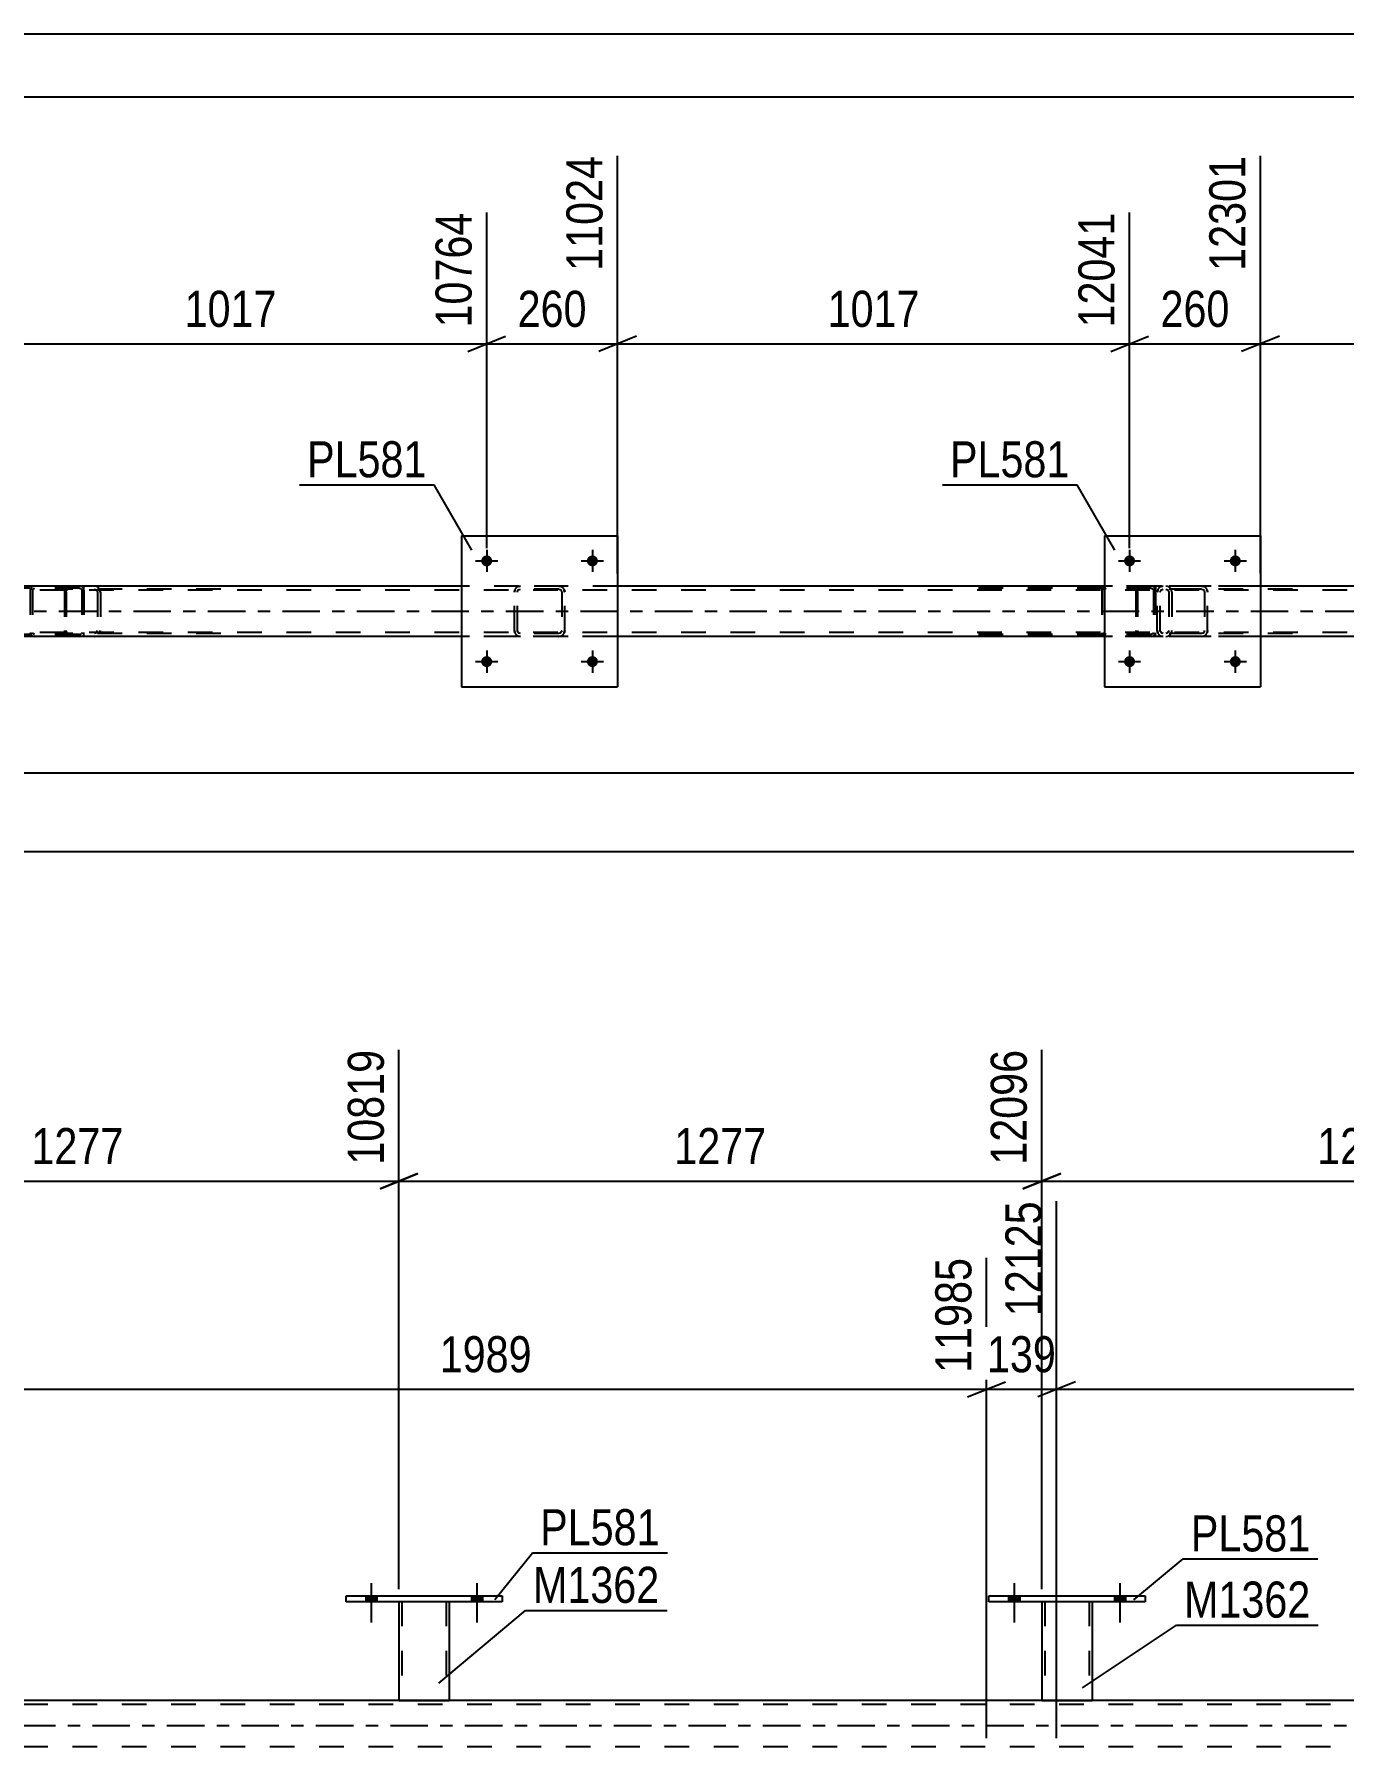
# Model space of a CAD drawing. Header units: millimetres. Extents: x 0 to 841, y 0 to 594.
# Drawn here: x 481.1 to 585.2, y 458 to 594 of the extents above; entities that cross this region are included whole.
import ezdxf

# ---------------------------------------------------------------- set-up
doc = ezdxf.new("R2010")
doc.units = ezdxf.units.MM
doc.linetypes.add('DXK_LINE_DOT2', pattern=[3.9198, 1.9599, -1.9599])
doc.linetypes.add('DXK_LINE_DOT3', pattern=[5.9187, 2.979, -0.9799, 0.9799, -0.9799])
doc.styles.add('Arial Narrow', font='ARIALN.TTF', dxfattribs={"height": 0.2})

# ---------------------------------------------------------------- blocks, each defined once
blk = doc.blocks.new('Unknown-318884928-1133')
at = {"color": 5, "linetype": 'Continuous'}
for p, q in [((841, 594), (0, 594)), ((836, 589), (5, 589))]:
    blk.add_line(p, q, dxfattribs=at)
blk = doc.blocks.new('Bolt-318884928-2866 - 2854')
at = {"linetype": 'Continuous'}
for points in [[(517.5, 544.17, -1), (516.62, 544.17, -1)], [(525.9, 544.17, -1), (525.02, 544.17, -1)]]:
    blk.add_hatch(color=1, dxfattribs=at).paths.add_polyline_path(points)
at = {"color": 1, "linetype": 'Continuous'}
for p, q in [((516.18, 544.17), (517.94, 544.17)), ((517.06, 545.05), (517.06, 543.29)), ((524.58, 544.17), (526.34, 544.17)), ((525.46, 545.05), (525.46, 543.29))]:
    blk.add_line(p, q, dxfattribs=at)
blk = doc.blocks.new('Bolt-318884928-2867 - 2854')
at = {"linetype": 'Continuous'}
for points in [[(517.5, 552.17, -1), (516.62, 552.17, -1)], [(525.9, 552.17, -1), (525.02, 552.17, -1)]]:
    blk.add_hatch(color=1, dxfattribs=at).paths.add_polyline_path(points)
at = {"color": 1, "linetype": 'Continuous'}
for p, q in [((517.06, 553.05), (517.06, 551.29)), ((525.46, 553.05), (525.46, 551.29)), ((516.18, 552.17), (517.94, 552.17)), ((524.58, 552.17), (526.34, 552.17))]:
    blk.add_line(p, q, dxfattribs=at)
blk = doc.blocks.new('Part-318884928-2954 - 2854')
at = {"color": 2, "linetype": 'Continuous'}
for p, q in [((515.06, 554.17), (515.06, 542.17)), ((515.06, 554.17), (527.46, 554.17)), ((527.46, 554.17), (527.46, 542.17)), ((515.06, 542.17), (527.46, 542.17))]:
    blk.add_line(p, q, dxfattribs=at)
blk = doc.blocks.new('Part-318884928-2955 - 2854')
at = {"color": 7, "linetype": 'DXK_LINE_DOT2'}
for p, q in [((570.34, 549.69), (570.38, 549.87)), ((570.38, 549.87), (570.34, 549.69)), ((570.34, 546.65), (570.34, 549.69)), ((570.58, 549.69), (570.6, 549.78)), ((570.58, 546.65), (570.58, 549.69)), ((570.6, 549.78), (570.65, 549.86)), ((570.64, 550.13), (570.82, 550.17)), ((570.82, 550.17), (570.64, 550.13)), ((570.65, 549.86), (570.73, 549.91)), ((570.73, 549.91), (570.82, 549.93)), ((573.86, 550.17), (570.82, 550.17)), ((573.86, 549.93), (570.82, 549.93)), ((573.86, 550.17), (574.05, 550.13)), ((574.05, 550.13), (573.86, 550.17)), ((573.86, 549.93), (573.95, 549.91)), ((573.95, 549.91), (574.03, 549.86)), ((574.03, 549.86), (574.08, 549.78)), ((574.08, 549.78), (574.1, 549.69)), ((574.1, 549.69), (574.1, 546.65)), ((574.31, 549.87), (574.34, 549.69)), ((574.34, 549.69), (574.31, 549.87)), ((574.34, 546.65), (574.34, 549.69)), ((570.38, 546.46), (570.34, 546.65)), ((570.34, 546.65), (570.38, 546.46)), ((570.6, 546.55), (570.58, 546.65)), ((570.65, 546.48), (570.6, 546.55)), ((570.82, 546.17), (570.64, 546.2)), ((570.64, 546.2), (570.82, 546.17)), ((570.73, 546.42), (570.65, 546.48)), ((570.82, 546.41), (570.73, 546.42)), ((573.86, 546.41), (570.82, 546.41)), ((573.86, 546.17), (570.82, 546.17)), ((573.95, 546.42), (573.86, 546.41)), ((574.05, 546.2), (573.86, 546.17)), ((573.86, 546.17), (574.05, 546.2)), ((574.03, 546.48), (573.95, 546.42)), ((574.08, 546.55), (574.03, 546.48)), ((574.1, 546.65), (574.08, 546.55)), ((574.34, 546.65), (574.31, 546.46)), ((574.31, 546.46), (574.34, 546.65))]:
    blk.add_line(p, q, dxfattribs=at)
at = {"color": 7, "linetype": 'DXK_LINE_DOT3'}
blk.add_line((572.34, 548.17), (572.34, 548.17), dxfattribs=at)
at = {"color": 7, "linetype": 'DXK_LINE_DOT2'}
for centre, start, end in [((570.82, 549.69), 112.5, 157.5), ((570.82, 549.69), 112.5, 157.5), ((573.86, 549.69), 22.5, 67.5), ((573.86, 549.69), 22.5, 67.5), ((570.82, 546.65), 202.5, 247.5), ((570.82, 546.65), 202.5, 247.5), ((573.86, 546.65), 292.5, 337.5), ((573.86, 546.65), 292.5, 337.5)]:
    blk.add_arc(centre, 0.48, start, end, dxfattribs=at)
blk = doc.blocks.new('Part-318884928-2903 - 2854')
at = {"color": 7, "linetype": 'DXK_LINE_DOT2'}
for p, q in [((519.26, 549.69), (519.3, 549.87)), ((519.3, 549.87), (519.26, 549.69)), ((519.26, 546.65), (519.26, 549.69)), ((519.5, 549.69), (519.52, 549.78)), ((519.5, 546.65), (519.5, 549.69)), ((519.52, 549.78), (519.57, 549.86)), ((519.56, 550.13), (519.74, 550.17)), ((519.74, 550.17), (519.56, 550.13)), ((519.57, 549.86), (519.65, 549.91)), ((519.65, 549.91), (519.74, 549.93)), ((522.78, 550.17), (519.74, 550.17)), ((522.78, 549.93), (519.74, 549.93)), ((522.78, 550.17), (522.96, 550.13)), ((522.96, 550.13), (522.78, 550.17)), ((522.78, 549.93), (522.87, 549.91)), ((522.87, 549.91), (522.95, 549.86)), ((522.95, 549.86), (523, 549.78)), ((523, 549.78), (523.02, 549.69)), ((523.02, 549.69), (523.02, 546.65)), ((523.22, 549.87), (523.26, 549.69)), ((523.26, 549.69), (523.22, 549.87)), ((523.26, 546.65), (523.26, 549.69)), ((519.3, 546.46), (519.26, 546.65)), ((519.26, 546.65), (519.3, 546.46)), ((519.52, 546.55), (519.5, 546.65)), ((519.57, 546.48), (519.52, 546.55)), ((519.74, 546.17), (519.56, 546.2)), ((519.56, 546.2), (519.74, 546.17)), ((519.65, 546.42), (519.57, 546.48)), ((519.74, 546.41), (519.65, 546.42)), ((522.78, 546.41), (519.74, 546.41)), ((522.78, 546.17), (519.74, 546.17)), ((522.87, 546.42), (522.78, 546.41)), ((522.96, 546.2), (522.78, 546.17)), ((522.78, 546.17), (522.96, 546.2)), ((522.95, 546.48), (522.87, 546.42)), ((523, 546.55), (522.95, 546.48)), ((523.02, 546.65), (523, 546.55)), ((523.26, 546.65), (523.22, 546.46)), ((523.22, 546.46), (523.26, 546.65))]:
    blk.add_line(p, q, dxfattribs=at)
at = {"color": 7, "linetype": 'DXK_LINE_DOT3'}
blk.add_line((521.26, 548.17), (521.26, 548.17), dxfattribs=at)
at = {"color": 7, "linetype": 'DXK_LINE_DOT2'}
for centre, start, end in [((519.74, 549.69), 112.5, 157.5), ((519.74, 549.69), 112.5, 157.5), ((522.78, 549.69), 22.5, 67.5), ((522.78, 549.69), 22.5, 67.5), ((519.74, 546.65), 202.5, 247.5), ((519.74, 546.65), 202.5, 247.5), ((522.78, 546.65), 292.5, 337.5), ((522.78, 546.65), 292.5, 337.5)]:
    blk.add_arc(centre, 0.48, start, end, dxfattribs=at)
blk = doc.blocks.new('Bolt-318884928-2912 - 2854')
at = {"linetype": 'Continuous'}
for points in [[(568.58, 544.17, -1), (567.7, 544.17, -1)], [(576.98, 544.17, -1), (576.1, 544.17, -1)]]:
    blk.add_hatch(color=1, dxfattribs=at).paths.add_polyline_path(points)
at = {"color": 1, "linetype": 'Continuous'}
for p, q in [((567.26, 544.17), (569.02, 544.17)), ((568.14, 545.05), (568.14, 543.29)), ((575.66, 544.17), (577.42, 544.17)), ((576.54, 545.05), (576.54, 543.29))]:
    blk.add_line(p, q, dxfattribs=at)
blk = doc.blocks.new('Bolt-318884928-2913 - 2854')
at = {"linetype": 'Continuous'}
for points in [[(568.58, 552.17, -1), (567.7, 552.17, -1)], [(576.98, 552.17, -1), (576.1, 552.17, -1)]]:
    blk.add_hatch(color=1, dxfattribs=at).paths.add_polyline_path(points)
at = {"color": 1, "linetype": 'Continuous'}
for p, q in [((568.14, 553.05), (568.14, 551.29)), ((576.54, 553.05), (576.54, 551.29)), ((567.26, 552.17), (569.02, 552.17)), ((575.66, 552.17), (577.42, 552.17))]:
    blk.add_line(p, q, dxfattribs=at)
blk = doc.blocks.new('Part-318884928-2960 - 2854')
at = {"color": 2, "linetype": 'Continuous'}
for p, q in [((566.14, 554.17), (566.14, 542.17)), ((566.14, 554.17), (578.54, 554.17)), ((578.54, 554.17), (578.54, 542.17)), ((566.14, 542.17), (578.54, 542.17))]:
    blk.add_line(p, q, dxfattribs=at)
blk = doc.blocks.new('Part-318884928-2977 - 2854')
at = {"color": 7, "linetype": 'DXK_LINE_DOT2'}
for p, q in [((484.72, 550.17), (469.39, 550.17)), ((484.72, 550.01), (469.39, 550.01)), ((480.83, 549.97), (480.8, 549.85)), ((480.8, 549.85), (480.8, 546.49)), ((480.97, 549.85), (480.99, 549.91)), ((480.97, 549.85), (480.97, 546.49)), ((480.99, 549.91), (481.02, 549.96)), ((481.14, 550.17), (481.01, 550.14)), ((481.02, 549.96), (481.08, 549.99)), ((481.08, 549.99), (481.14, 550.01)), ((484.85, 550.14), (484.72, 550.17)), ((484.72, 550.01), (484.79, 549.99)), ((484.79, 549.99), (484.81, 549.98)), ((484.81, 549.98), (484.84, 549.96)), ((484.84, 549.96), (484.88, 549.91)), ((484.88, 549.91), (484.89, 549.85)), ((484.89, 549.85), (484.89, 546.49)), ((485.06, 549.85), (485.04, 549.97)), ((485.06, 549.85), (485.06, 546.49)), ((484.72, 546.33), (469.39, 546.33)), ((484.72, 546.17), (469.39, 546.17)), ((480.8, 546.49), (480.83, 546.36)), ((480.99, 546.43), (480.97, 546.49)), ((481.02, 546.37), (480.99, 546.43)), ((481.01, 546.19), (481.14, 546.17)), ((481.08, 546.34), (481.02, 546.37)), ((481.14, 546.33), (481.08, 546.34)), ((484.72, 546.33), (484.79, 546.34)), ((484.72, 546.17), (484.85, 546.19)), ((484.79, 546.34), (484.81, 546.35)), ((484.81, 546.35), (484.84, 546.37)), ((484.88, 546.43), (484.84, 546.37)), ((484.89, 546.49), (484.88, 546.43)), ((485.04, 546.36), (485.06, 546.49))]:
    blk.add_line(p, q, dxfattribs=at)
for centre, start, end in [((481.13, 549.83), 110.7583, 155.68), ((484.73, 549.83), 24.32, 69.2417), ((481.13, 546.5), 204.32, 249.2417)]:
    blk.add_arc(centre, 0.331, start, end, dxfattribs=at)
blk = doc.blocks.new('Part-318884928-2986 - 2854')
at = {"color": 7, "linetype": 'DXK_LINE_DOT2'}
for p, q in [((568.67, 549.87), (568.65, 549.69)), ((568.65, 549.69), (568.65, 546.65)), ((568.73, 550.03), (568.67, 549.87)), ((568.82, 550.13), (568.73, 550.03)), ((568.78, 549.69), (568.79, 549.78)), ((568.78, 549.69), (568.78, 546.65)), ((568.79, 549.78), (568.82, 549.86)), ((568.92, 550.17), (568.82, 550.13)), ((568.82, 549.86), (568.87, 549.91)), ((568.87, 549.91), (568.92, 549.93)), ((581.08, 550.17), (568.92, 550.17)), ((581.08, 549.93), (568.92, 549.93)), ((570.2, 550.17), (570.2, 549.93)), ((571.2, 550.13), (571.01, 550.17)), ((571.01, 549.93), (571.11, 549.91)), ((571.11, 549.91), (571.19, 549.86)), ((571.19, 549.86), (571.24, 549.78)), ((571.24, 549.78), (571.26, 549.69)), ((571.26, 549.69), (571.26, 546.65)), ((571.48, 549.82), (571.47, 549.87)), ((571.51, 549.69), (571.48, 549.82)), ((571.51, 549.69), (571.51, 546.65)), ((568.65, 546.65), (568.67, 546.46)), ((568.67, 546.46), (568.73, 546.31)), ((568.73, 546.31), (568.82, 546.2)), ((568.79, 546.55), (568.78, 546.65)), ((568.82, 546.48), (568.79, 546.55)), ((568.87, 546.42), (568.82, 546.48)), ((568.82, 546.2), (568.92, 546.17)), ((568.92, 546.41), (568.87, 546.42)), ((581.08, 546.41), (568.92, 546.41)), ((581.08, 546.17), (568.92, 546.17)), ((570.2, 546.17), (570.2, 546.41)), ((571.11, 546.42), (571.01, 546.41)), ((571.01, 546.17), (571.2, 546.2)), ((571.19, 546.48), (571.11, 546.42)), ((571.24, 546.55), (571.19, 546.48)), ((571.26, 546.65), (571.24, 546.55)), ((571.47, 546.46), (571.5, 546.58)), ((571.5, 546.58), (571.51, 546.65))]:
    blk.add_line(p, q, dxfattribs=at)
for centre, start, end in [((571.02, 549.67), 23.8494, 68.8059), ((571.02, 546.66), 291.1941, 336.1506)]:
    blk.add_arc(centre, 0.492, start, end, dxfattribs=at)
blk = doc.blocks.new('Part-318884928-2990 - 2854')
at = {"color": 7, "linetype": 'DXK_LINE_DOT2'}
for p, q in [((569.85, 550.17), (554.53, 550.17)), ((569.85, 550.01), (554.53, 550.01)), ((565.96, 549.97), (565.94, 549.85)), ((565.94, 549.85), (565.94, 546.49)), ((566.11, 549.85), (566.12, 549.91)), ((566.11, 549.85), (566.11, 546.49)), ((566.12, 549.91), (566.16, 549.96)), ((566.28, 550.17), (566.15, 550.14)), ((566.16, 549.96), (566.21, 549.99)), ((566.21, 549.99), (566.28, 550.01)), ((569.99, 550.14), (569.85, 550.17)), ((569.85, 550.01), (569.92, 549.99)), ((569.92, 549.99), (569.98, 549.96)), ((569.98, 549.96), (570.01, 549.91)), ((570.01, 549.91), (570.03, 549.85)), ((570.03, 549.85), (570.03, 546.49)), ((570.2, 549.85), (570.17, 549.97)), ((570.2, 549.85), (570.2, 546.49)), ((569.85, 546.33), (554.53, 546.33)), ((569.85, 546.17), (554.53, 546.17)), ((565.94, 546.49), (565.96, 546.36)), ((566.12, 546.43), (566.11, 546.49)), ((566.16, 546.37), (566.12, 546.43)), ((566.15, 546.19), (566.28, 546.17)), ((566.21, 546.34), (566.16, 546.37)), ((566.28, 546.33), (566.21, 546.34)), ((569.92, 546.34), (569.85, 546.33)), ((569.85, 546.17), (569.99, 546.19)), ((569.98, 546.37), (569.92, 546.34)), ((570.01, 546.43), (569.98, 546.37)), ((570.03, 546.49), (570.01, 546.43)), ((570.17, 546.36), (570.2, 546.49))]:
    blk.add_line(p, q, dxfattribs=at)
for centre, start, end in [((566.27, 549.83), 110.7583, 155.68), ((569.87, 549.83), 24.32, 69.2417), ((566.27, 546.5), 204.32, 249.2417), ((569.87, 546.5), 290.7583, 335.68)]:
    blk.add_arc(centre, 0.331, start, end, dxfattribs=at)
blk = doc.blocks.new('Part-318884928-3017 - 2854')
at = {"color": 7, "linetype": 'DXK_LINE_DOT2'}
for p, q in [((483.53, 549.87), (483.51, 549.69)), ((483.51, 549.69), (483.51, 546.65)), ((483.59, 550.03), (483.53, 549.87)), ((483.68, 550.13), (483.59, 550.03)), ((483.65, 549.69), (483.66, 549.78)), ((483.65, 549.69), (483.65, 546.65)), ((483.66, 549.78), (483.69, 549.86)), ((483.78, 550.17), (483.68, 550.13)), ((483.69, 549.86), (483.73, 549.91)), ((483.73, 549.91), (483.78, 549.93)), ((495.94, 550.17), (483.78, 550.17)), ((495.94, 549.93), (483.78, 549.93)), ((485.06, 549.93), (485.06, 550.17)), ((486.07, 550.13), (485.88, 550.17)), ((485.88, 549.93), (485.97, 549.91)), ((485.97, 549.91), (486.05, 549.86)), ((486.05, 549.86), (486.11, 549.78)), ((486.11, 549.78), (486.13, 549.69)), ((486.13, 549.69), (486.13, 546.65)), ((486.36, 549.77), (486.34, 549.87)), ((486.38, 549.69), (486.36, 549.77)), ((486.38, 549.69), (486.38, 546.65)), ((483.51, 546.65), (483.53, 546.46)), ((483.53, 546.46), (483.59, 546.31)), ((483.59, 546.31), (483.68, 546.2)), ((483.66, 546.55), (483.65, 546.65)), ((483.69, 546.48), (483.66, 546.55)), ((483.68, 546.2), (483.78, 546.17)), ((483.73, 546.42), (483.69, 546.48)), ((483.78, 546.41), (483.73, 546.42)), ((495.94, 546.41), (483.78, 546.41)), ((495.94, 546.17), (483.78, 546.17)), ((485.06, 546.17), (485.06, 546.41)), ((485.97, 546.42), (485.88, 546.41)), ((485.88, 546.17), (486.07, 546.2)), ((486.05, 546.48), (485.97, 546.42)), ((486.11, 546.55), (486.05, 546.48)), ((486.11, 546.58), (486.13, 546.65)), ((486.11, 546.55), (486.11, 546.58)), ((486.34, 546.46), (486.36, 546.56)), ((486.36, 546.56), (486.38, 546.65))]:
    blk.add_line(p, q, dxfattribs=at)
blk.add_arc((485.89, 549.67), 0.492, 23.8494, 68.8059, dxfattribs=at)
blk = doc.blocks.new('Part-318884928-3064 - 2854')
at = {"color": 7, "linetype": 'DXK_LINE_DOT2'}
for p, q in [((750.06, 549.85), (86.52, 549.85)), ((527.46, 550.17), (515.06, 550.17)), ((578.54, 550.17), (566.14, 550.17)), ((750.06, 546.49), (86.52, 546.49)), ((750.06, 546.17), (106.42, 546.17)), ((527.46, 546.17), (515.06, 546.17)), ((578.54, 546.17), (566.14, 546.17))]:
    blk.add_line(p, q, dxfattribs=at)
at = {"color": 2, "linetype": 'Continuous'}
for p, q in [((515.06, 550.17), (476.38, 550.17)), ((566.14, 550.17), (527.46, 550.17)), ((617.22, 550.17), (578.54, 550.17)), ((515.06, 546.17), (476.38, 546.17)), ((566.14, 546.17), (527.46, 546.17)), ((617.22, 546.17), (578.54, 546.17))]:
    blk.add_line(p, q, dxfattribs=at)
at = {"color": 7, "linetype": 'DXK_LINE_DOT3'}
blk.add_line((86.52, 548.17), (750.06, 548.17), dxfattribs=at)
blk = doc.blocks.new('Bolt-318884928-4274 - 3851')
at = {"linetype": 'Continuous'}
for points in [[(558.53, 469.5), (559.41, 469.5), (559.41, 469.98), (558.53, 469.98)], [(566.93, 469.5), (567.81, 469.5), (567.81, 469.98), (566.93, 469.98)]]:
    blk.add_hatch(color=1, dxfattribs=at).paths.add_polyline_path(points)
at = {"color": 1, "linetype": 'Continuous'}
for p, q in [((558.97, 470.98), (558.97, 467.86)), ((567.37, 470.98), (567.37, 467.86)), ((558.53, 469.98), (558.53, 469.5)), ((559.41, 469.98), (559.41, 469.5)), ((566.93, 469.98), (566.93, 469.5)), ((567.81, 469.98), (567.81, 469.5))]:
    blk.add_line(p, q, dxfattribs=at)
blk = doc.blocks.new('Bolt-318884928-4272 - 3851')
at = {"linetype": 'Continuous'}
for points in [[(507.45, 469.5), (508.33, 469.5), (508.33, 469.98), (507.45, 469.98)], [(515.85, 469.5), (516.73, 469.5), (516.73, 469.98), (515.85, 469.98)]]:
    blk.add_hatch(color=1, dxfattribs=at).paths.add_polyline_path(points)
at = {"color": 1, "linetype": 'Continuous'}
for p, q in [((507.89, 470.98), (507.89, 467.86)), ((516.29, 470.98), (516.29, 467.86)), ((507.45, 469.98), (507.45, 469.5)), ((508.33, 469.98), (508.33, 469.5)), ((515.85, 469.98), (515.85, 469.5)), ((516.73, 469.98), (516.73, 469.5))]:
    blk.add_line(p, q, dxfattribs=at)
blk = doc.blocks.new('Part-318884928-3918 - 3851')
at = {"color": 7, "linetype": 'DXK_LINE_DOT2'}
for p, q in [((740.89, 461.34), (77.35, 461.34)), ((740.89, 457.98), (77.35, 457.98))]:
    blk.add_line(p, q, dxfattribs=at)
at = {"color": 2, "linetype": 'Continuous'}
blk.add_line((635.04, 461.66), (277.05, 461.66), dxfattribs=at)
at = {"color": 7, "linetype": 'DXK_LINE_DOT3'}
blk.add_line((77.35, 459.66), (740.89, 459.66), dxfattribs=at)
blk = doc.blocks.new('Part-318884928-4143 - 3851')
at = {"color": 7, "linetype": 'DXK_LINE_DOT2'}
for p, q in [((510.09, 469.51), (514.09, 469.51)), ((510.09, 469.5), (510.09, 469.51)), ((510.09, 469.51), (510.09, 469.5)), ((510.33, 469.51), (510.33, 461.67)), ((513.85, 469.51), (513.85, 461.67)), ((514.09, 469.51), (514.09, 469.5)), ((514.09, 469.5), (514.09, 469.51)), ((513.79, 461.67), (513.83, 461.67)), ((513.79, 461.67), (513.83, 461.67)), ((513.83, 461.67), (513.85, 461.67)), ((513.83, 461.67), (513.85, 461.67))]:
    blk.add_line(p, q, dxfattribs=at)
at = {"color": 2, "linetype": 'Continuous'}
for p, q in [((510.09, 469.5), (510.09, 461.67)), ((514.09, 469.5), (514.09, 461.67)), ((510.09, 461.67), (514.09, 461.67))]:
    blk.add_line(p, q, dxfattribs=at)
blk = doc.blocks.new('Part-318884928-4148 - 3851')
at = {"color": 2, "linetype": 'Continuous'}
for p, q in [((505.89, 469.98), (518.29, 469.98)), ((505.89, 469.5), (505.89, 469.98)), ((518.29, 469.5), (505.89, 469.5)), ((518.29, 469.98), (518.29, 469.5))]:
    blk.add_line(p, q, dxfattribs=at)
blk = doc.blocks.new('Part-318884928-4153 - 3851')
at = {"color": 7, "linetype": 'DXK_LINE_DOT2'}
for p, q in [((561.17, 469.51), (565.17, 469.51)), ((561.17, 469.5), (561.17, 469.51)), ((561.17, 469.51), (561.17, 469.5)), ((561.41, 469.51), (561.41, 461.67)), ((564.93, 469.51), (564.93, 461.67)), ((565.17, 469.51), (565.17, 469.5)), ((565.17, 469.5), (565.17, 469.51)), ((564.87, 461.67), (564.91, 461.67)), ((564.87, 461.67), (564.91, 461.67)), ((564.91, 461.67), (564.93, 461.67)), ((564.91, 461.67), (564.93, 461.67))]:
    blk.add_line(p, q, dxfattribs=at)
at = {"color": 2, "linetype": 'Continuous'}
for p, q in [((561.17, 469.5), (561.17, 461.67)), ((565.17, 469.5), (565.17, 461.67)), ((561.17, 461.67), (565.17, 461.67))]:
    blk.add_line(p, q, dxfattribs=at)
blk = doc.blocks.new('Part-318884928-4158 - 3851')
at = {"color": 2, "linetype": 'Continuous'}
for p, q in [((556.97, 469.98), (569.37, 469.98)), ((556.97, 469.5), (556.97, 469.98)), ((569.37, 469.5), (556.97, 469.5)), ((569.37, 469.98), (569.37, 469.5))]:
    blk.add_line(p, q, dxfattribs=at)
blk = doc.blocks.new('Bolt-318884928-4271 - 3851')
at = {"linetype": 'Continuous'}
for points in [[(507.45, 469.5), (508.33, 469.5), (508.33, 469.98), (507.45, 469.98)], [(515.85, 469.5), (516.73, 469.5), (516.73, 469.98), (515.85, 469.98)]]:
    blk.add_hatch(color=1, dxfattribs=at).paths.add_polyline_path(points)
at = {"color": 1, "linetype": 'Continuous'}
for p, q in [((507.89, 470.98), (507.89, 467.86)), ((516.29, 470.98), (516.29, 467.86)), ((507.45, 469.98), (507.45, 469.5)), ((508.33, 469.98), (508.33, 469.5)), ((515.85, 469.98), (515.85, 469.5)), ((516.73, 469.98), (516.73, 469.5))]:
    blk.add_line(p, q, dxfattribs=at)
blk = doc.blocks.new('Bolt-318884928-4273 - 3851')
at = {"linetype": 'Continuous'}
for points in [[(558.53, 469.5), (559.41, 469.5), (559.41, 469.98), (558.53, 469.98)], [(566.93, 469.5), (567.81, 469.5), (567.81, 469.98), (566.93, 469.98)]]:
    blk.add_hatch(color=1, dxfattribs=at).paths.add_polyline_path(points)
at = {"color": 1, "linetype": 'Continuous'}
for p, q in [((558.97, 470.98), (558.97, 467.86)), ((567.37, 470.98), (567.37, 467.86)), ((558.53, 469.98), (558.53, 469.5)), ((559.41, 469.98), (559.41, 469.5)), ((566.93, 469.98), (566.93, 469.5)), ((567.81, 469.98), (567.81, 469.5))]:
    blk.add_line(p, q, dxfattribs=at)
blk = doc.blocks.new('StraightDimension-318884928-13033 - 2854')
at = {"color": 7, "linetype": 'Continuous'}
for p, q in [((578.54, 551.17), (578.54, 584.35)), ((568.14, 553.17), (568.14, 579.85)), ((566.64, 568.81), (569.64, 570.01)), ((580.04, 570.01), (577.04, 568.81)), ((568.14, 569.41), (578.54, 569.41))]:
    blk.add_line(p, q, dxfattribs=at)
at = {"color": 0}
blk.add_wipeout([(576.68, 570.16), (576.68, 574.36), (570, 574.36), (570, 570.16)], dxfattribs=at)
at = {"color": 3, "style": 'Arial Narrow'}
blk.add_text('260', height=2.863, dxfattribs=at).set_placement((570.6, 570.76))
at = {"color": 0, "linetype": 'Continuous'}
blk.add_wipeout([(577.94, 584.95), (573.74, 584.95), (573.74, 574.61), (577.94, 574.61)], dxfattribs=at)
at = {"color": 3, "linetype": 'Continuous', "style": 'Arial Narrow'}
blk.add_text('12301', height=2.863, rotation=90.0002, dxfattribs=at).set_placement((577.34, 575.21))
blk = doc.blocks.new('StraightDimension-318884928-3112 - 2854')
at = {"color": 7, "linetype": 'Continuous'}
blk.add_line((85.88, 529.08), (792.62, 529.08), dxfattribs=at)
blk = doc.blocks.new('StraightDimension-318884928-3680 - 2854')
at = {"color": 7, "linetype": 'Continuous'}
blk.add_line((86.52, 535.34), (791.98, 535.34), dxfattribs=at)
blk = doc.blocks.new('StraightDimension-318884928-13032 - 2854')
at = {"color": 7, "linetype": 'Continuous'}
for p, q in [((578.54, 551.17), (578.54, 584.35)), ((619.22, 553.17), (619.22, 579.85)), ((580.04, 570.01), (577.04, 568.81)), ((617.72, 568.81), (620.72, 570.01)), ((578.54, 569.41), (619.22, 569.41))]:
    blk.add_line(p, q, dxfattribs=at)
at = {"color": 0}
blk.add_wipeout([(603.14, 570.16), (603.14, 574.36), (594.63, 574.36), (594.63, 570.16)], dxfattribs=at)
at = {"color": 3, "style": 'Arial Narrow'}
blk.add_text('1017', height=2.863, dxfattribs=at).set_placement((595.23, 570.76))
at = {"color": 0, "linetype": 'Continuous'}
blk.add_wipeout([(618.62, 580.45), (614.42, 580.45), (614.42, 570.11), (618.62, 570.11)], dxfattribs=at)
at = {"color": 3, "linetype": 'Continuous', "style": 'Arial Narrow'}
blk.add_text('13318', height=2.863, rotation=90.0002, dxfattribs=at).set_placement((618.02, 570.71))
blk = doc.blocks.new('StraightDimension-318884928-13034 - 2854')
at = {"color": 7, "linetype": 'Continuous'}
for p, q in [((527.46, 551.17), (527.46, 584.35)), ((568.14, 553.17), (568.14, 579.85)), ((528.96, 570.01), (525.96, 568.81)), ((566.64, 568.81), (569.64, 570.01)), ((527.46, 569.41), (568.14, 569.41))]:
    blk.add_line(p, q, dxfattribs=at)
at = {"color": 0}
blk.add_wipeout([(552.06, 570.16), (552.06, 574.36), (543.55, 574.36), (543.55, 570.16)], dxfattribs=at)
at = {"color": 3, "style": 'Arial Narrow'}
blk.add_text('1017', height=2.863, dxfattribs=at).set_placement((544.15, 570.76))
at = {"color": 0, "linetype": 'Continuous'}
blk.add_wipeout([(567.54, 580.45), (563.34, 580.45), (563.34, 570.11), (567.54, 570.11)], dxfattribs=at)
at = {"color": 3, "linetype": 'Continuous', "style": 'Arial Narrow'}
blk.add_text('12041', height=2.863, rotation=90.0002, dxfattribs=at).set_placement((566.94, 570.71))
blk = doc.blocks.new('StraightDimension-318884928-13035 - 2854')
at = {"color": 7, "linetype": 'Continuous'}
for p, q in [((527.46, 551.17), (527.46, 584.35)), ((517.06, 553.17), (517.06, 579.85)), ((515.56, 568.81), (518.56, 570.01)), ((528.96, 570.01), (525.96, 568.81)), ((517.06, 569.41), (527.46, 569.41))]:
    blk.add_line(p, q, dxfattribs=at)
at = {"color": 0}
blk.add_wipeout([(525.6, 570.16), (525.6, 574.36), (518.92, 574.36), (518.92, 570.16)], dxfattribs=at)
at = {"color": 3, "style": 'Arial Narrow'}
blk.add_text('260', height=2.863, dxfattribs=at).set_placement((519.52, 570.76))
at = {"color": 0, "linetype": 'Continuous'}
blk.add_wipeout([(526.86, 584.95), (522.66, 584.95), (522.66, 574.61), (526.86, 574.61)], dxfattribs=at)
at = {"color": 3, "linetype": 'Continuous', "style": 'Arial Narrow'}
blk.add_text('11024', height=2.863, rotation=90.0002, dxfattribs=at).set_placement((526.26, 575.21))
blk = doc.blocks.new('StraightDimension-318884928-13036 - 2854')
at = {"color": 7, "linetype": 'Continuous'}
for p, q in [((476.38, 551.17), (476.38, 582.52)), ((517.06, 553.17), (517.06, 579.85)), ((477.88, 570.01), (474.88, 568.81)), ((515.56, 568.81), (518.56, 570.01)), ((476.38, 569.41), (517.06, 569.41))]:
    blk.add_line(p, q, dxfattribs=at)
at = {"color": 0}
blk.add_wipeout([(500.98, 570.16), (500.98, 574.36), (492.46, 574.36), (492.46, 570.16)], dxfattribs=at)
at = {"color": 3, "style": 'Arial Narrow'}
blk.add_text('1017', height=2.863, dxfattribs=at).set_placement((493.06, 570.76))
at = {"color": 0, "linetype": 'Continuous'}
blk.add_wipeout([(516.46, 580.45), (512.26, 580.45), (512.26, 570.11), (516.46, 570.11)], dxfattribs=at)
at = {"color": 3, "linetype": 'Continuous', "style": 'Arial Narrow'}
blk.add_text('10764', height=2.863, rotation=90.0002, dxfattribs=at).set_placement((515.86, 570.71))
blk = doc.blocks.new('StraightDimension-318884928-4493 - 3851')
at = {"color": 7, "linetype": 'Continuous'}
for p, q in [((477.21, 458.66), (477.21, 499.49)), ((556.77, 458.66), (556.77, 496.82)), ((478.71, 486.98), (475.71, 485.78)), ((555.27, 485.78), (558.27, 486.98)), ((477.21, 486.38), (556.77, 486.38))]:
    blk.add_line(p, q, dxfattribs=at)
at = {"color": 0}
blk.add_wipeout([(521.24, 487.13), (521.24, 491.33), (512.73, 491.33), (512.73, 487.13)], dxfattribs=at)
at = {"color": 3, "style": 'Arial Narrow'}
blk.add_text('1989', height=2.863, dxfattribs=at).set_placement((513.33, 487.73))
at = {"color": 0, "linetype": 'Continuous'}
blk.add_wipeout([(556.17, 497.42), (551.97, 497.42), (551.97, 487.08), (556.17, 487.08)], dxfattribs=at)
at = {"color": 3, "linetype": 'Continuous', "style": 'Arial Narrow'}
blk.add_text('11985', height=2.863, rotation=90.0002, dxfattribs=at).set_placement((555.57, 487.68))
blk = doc.blocks.new('StraightDimension-318884928-14211 - 3851')
at = {"color": 7, "linetype": 'Continuous'}
for p, q in [((510.09, 470.51), (510.09, 513.35)), ((561.17, 470.51), (561.17, 513.35)), ((511.59, 503.51), (508.59, 502.31)), ((559.67, 502.31), (562.67, 503.51)), ((510.09, 502.91), (561.17, 502.91))]:
    blk.add_line(p, q, dxfattribs=at)
at = {"color": 0}
blk.add_wipeout([(539.89, 503.66), (539.89, 507.86), (531.37, 507.86), (531.37, 503.66)], dxfattribs=at)
at = {"color": 3, "style": 'Arial Narrow'}
blk.add_text('1277', height=2.863, dxfattribs=at).set_placement((531.97, 504.26))
at = {"color": 0, "linetype": 'Continuous'}
blk.add_wipeout([(560.57, 513.95), (556.37, 513.95), (556.37, 503.61), (560.57, 503.61)], dxfattribs=at)
at = {"color": 3, "linetype": 'Continuous', "style": 'Arial Narrow'}
blk.add_text('12096', height=2.863, rotation=90.0002, dxfattribs=at).set_placement((559.97, 504.21))
blk = doc.blocks.new('StraightDimension-318884928-4474 - 3851')
at = {"color": 7, "linetype": 'Continuous'}
for p, q in [((562.34, 458.66), (562.34, 501.32)), ((556.77, 458.66), (556.77, 496.82)), ((555.27, 485.78), (558.27, 486.98)), ((563.84, 486.98), (560.84, 485.78)), ((556.77, 486.38), (562.34, 486.38))]:
    blk.add_line(p, q, dxfattribs=at)
at = {"color": 0}
blk.add_wipeout([(562.9, 487.13), (562.9, 491.33), (556.21, 491.33), (556.21, 487.13)], dxfattribs=at)
at = {"color": 3, "style": 'Arial Narrow'}
blk.add_text('139', height=2.863, dxfattribs=at).set_placement((556.81, 487.73))
at = {"color": 0, "linetype": 'Continuous'}
blk.add_wipeout([(561.74, 501.92), (557.54, 501.92), (557.54, 491.58), (561.74, 491.58)], dxfattribs=at)
at = {"color": 3, "linetype": 'Continuous', "style": 'Arial Narrow'}
blk.add_text('12125', height=2.863, rotation=90.0002, dxfattribs=at).set_placement((561.14, 492.18))
blk = doc.blocks.new('StraightDimension-318884928-4455 - 3851')
at = {"color": 7, "linetype": 'Continuous'}
for p, q in [((562.34, 458.66), (562.34, 501.32)), ((641.9, 458.66), (641.9, 496.82)), ((563.84, 486.98), (560.84, 485.78)), ((640.4, 485.78), (643.4, 486.98)), ((562.34, 486.38), (641.9, 486.38))]:
    blk.add_line(p, q, dxfattribs=at)
at = {"color": 0}
blk.add_wipeout([(606.38, 487.13), (606.38, 491.33), (597.87, 491.33), (597.87, 487.13)], dxfattribs=at)
at = {"color": 3, "style": 'Arial Narrow'}
blk.add_text('1989', height=2.863, dxfattribs=at).set_placement((598.47, 487.73))
at = {"color": 0, "linetype": 'Continuous'}
blk.add_wipeout([(641.3, 497.42), (637.1, 497.42), (637.1, 487.08), (641.3, 487.08)], dxfattribs=at)
at = {"color": 3, "linetype": 'Continuous', "style": 'Arial Narrow'}
blk.add_text('14114', height=2.863, rotation=90.0002, dxfattribs=at).set_placement((640.7, 487.68))
blk = doc.blocks.new('StraightDimension-318884928-14212 - 3851')
at = {"color": 7, "linetype": 'Continuous'}
for p, q in [((510.09, 470.51), (510.09, 513.35)), ((459.01, 470.51), (459.01, 511.52)), ((460.51, 503.51), (457.51, 502.31)), ((508.59, 502.31), (511.59, 503.51)), ((459.01, 502.91), (510.09, 502.91))]:
    blk.add_line(p, q, dxfattribs=at)
at = {"color": 0}
blk.add_wipeout([(488.81, 503.66), (488.81, 507.86), (480.29, 507.86), (480.29, 503.66)], dxfattribs=at)
at = {"color": 3, "style": 'Arial Narrow'}
blk.add_text('1277', height=2.863, dxfattribs=at).set_placement((480.89, 504.26))
at = {"color": 0, "linetype": 'Continuous'}
blk.add_wipeout([(509.49, 513.95), (505.29, 513.95), (505.29, 503.61), (509.49, 503.61)], dxfattribs=at)
at = {"color": 3, "linetype": 'Continuous', "style": 'Arial Narrow'}
blk.add_text('10819', height=2.863, rotation=90.0002, dxfattribs=at).set_placement((508.89, 504.21))
blk = doc.blocks.new('StraightDimension-318884928-14210 - 3851')
at = {"color": 7, "linetype": 'Continuous'}
for p, q in [((561.17, 470.51), (561.17, 513.35)), ((612.25, 470.51), (612.25, 513.35)), ((562.67, 503.51), (559.67, 502.31)), ((610.75, 502.31), (613.75, 503.51)), ((561.17, 502.91), (612.25, 502.91))]:
    blk.add_line(p, q, dxfattribs=at)
at = {"color": 0}
blk.add_wipeout([(590.97, 503.66), (590.97, 507.86), (582.45, 507.86), (582.45, 503.66)], dxfattribs=at)
at = {"color": 3, "style": 'Arial Narrow'}
blk.add_text('1277', height=2.863, dxfattribs=at).set_placement((583.05, 504.26))
at = {"color": 0, "linetype": 'Continuous'}
blk.add_wipeout([(611.65, 513.95), (607.45, 513.95), (607.45, 503.61), (611.65, 503.61)], dxfattribs=at)
at = {"color": 3, "linetype": 'Continuous', "style": 'Arial Narrow'}
blk.add_text('13373', height=2.863, rotation=90.0002, dxfattribs=at).set_placement((611.05, 504.21))
blk = doc.blocks.new('Mark-318884928-2950 - 2854')
at = {"color": 0}
blk.add_wipeout([(512.29, 558.81), (512.29, 561.81), (502.79, 561.81), (502.79, 558.81)], dxfattribs=at)
blk.add_wipeout([(512.29, 558.81), (512.29, 561.81), (502.79, 561.81), (502.79, 558.81)], dxfattribs=at)
at = {"color": 30, "linetype": 'Continuous'}
for p in [(502.19, 558.21), (515.89, 553.02)]:
    blk.add_line(p, (512.89, 558.21), dxfattribs=at)
at = {"color": 3, "style": 'Arial Narrow'}
blk.add_text('PL581', height=2.863, dxfattribs=at).set_placement((502.79, 558.81))
blk = doc.blocks.new('Mark-318884928-2956 - 2854')
at = {"color": 0}
blk.add_wipeout([(563.37, 558.81), (563.37, 561.81), (553.87, 561.81), (553.87, 558.81)], dxfattribs=at)
blk.add_wipeout([(563.37, 558.81), (563.37, 561.81), (553.87, 561.81), (553.87, 558.81)], dxfattribs=at)
at = {"color": 30, "linetype": 'Continuous'}
for p in [(553.27, 558.21), (566.97, 553.02)]:
    blk.add_line(p, (563.97, 558.21), dxfattribs=at)
at = {"color": 3, "style": 'Arial Narrow'}
blk.add_text('PL581', height=2.863, dxfattribs=at).set_placement((553.87, 558.81))
blk = doc.blocks.new('Mark-318884928-4139 - 3851')
at = {"color": 0}
blk.add_wipeout([(530.79, 469.41), (530.79, 472.41), (520.74, 472.41), (520.74, 469.41)], dxfattribs=at)
blk.add_wipeout([(530.79, 469.41), (530.79, 472.41), (520.74, 472.41), (520.74, 469.41)], dxfattribs=at)
at = {"color": 30, "linetype": 'Continuous'}
for p, q in [((513.26, 463.04), (520.14, 468.81)), ((520.14, 468.81), (531.39, 468.81))]:
    blk.add_line(p, q, dxfattribs=at)
at = {"color": 3, "style": 'Arial Narrow'}
blk.add_text('M1362', height=2.863, dxfattribs=at).set_placement((520.74, 469.41))
blk = doc.blocks.new('Mark-318884928-4144 - 3851')
at = {"color": 0}
blk.add_wipeout([(530.82, 473.99), (530.82, 476.99), (521.31, 476.99), (521.31, 473.99)], dxfattribs=at)
blk.add_wipeout([(530.82, 473.99), (530.82, 476.99), (521.31, 476.99), (521.31, 473.99)], dxfattribs=at)
at = {"color": 30, "linetype": 'Continuous'}
for p, q in [((517.72, 469.67), (520.71, 473.39)), ((520.71, 473.39), (531.42, 473.39))]:
    blk.add_line(p, q, dxfattribs=at)
at = {"color": 3, "style": 'Arial Narrow'}
blk.add_text('PL581', height=2.863, dxfattribs=at).set_placement((521.31, 473.99))
blk = doc.blocks.new('Mark-318884928-4149 - 3851')
at = {"color": 0}
blk.add_wipeout([(582.53, 468.24), (582.53, 471.24), (572.47, 471.24), (572.47, 468.24)], dxfattribs=at)
blk.add_wipeout([(582.53, 468.24), (582.53, 471.24), (572.47, 471.24), (572.47, 468.24)], dxfattribs=at)
at = {"color": 30, "linetype": 'Continuous'}
for p, q in [((564.4, 462.66), (571.87, 467.64)), ((571.87, 467.64), (583.13, 467.64))]:
    blk.add_line(p, q, dxfattribs=at)
at = {"color": 3, "style": 'Arial Narrow'}
blk.add_text('M1362', height=2.863, dxfattribs=at).set_placement((572.47, 468.24))
blk = doc.blocks.new('Mark-318884928-4154 - 3851')
at = {"color": 0}
blk.add_wipeout([(582.51, 473.5), (582.51, 476.5), (573.01, 476.5), (573.01, 473.5)], dxfattribs=at)
blk.add_wipeout([(582.51, 473.5), (582.51, 476.5), (573.01, 476.5), (573.01, 473.5)], dxfattribs=at)
at = {"color": 30, "linetype": 'Continuous'}
for p, q in [((568.48, 469.64), (572.41, 472.9)), ((572.41, 472.9), (583.11, 472.9))]:
    blk.add_line(p, q, dxfattribs=at)
at = {"color": 3, "style": 'Arial Narrow'}
blk.add_text('PL581', height=2.863, dxfattribs=at).set_placement((573.01, 473.5))

msp = doc.modelspace()

# ---------------------------------------------------------------- block references
for name in ['Unknown-318884928-1133', 'Part-318884928-2954 - 2854', 'Part-318884928-2960 - 2854', 'Bolt-318884928-2867 - 2854', 'Bolt-318884928-2913 - 2854', 'Part-318884928-3064 - 2854', 'Part-318884928-2977 - 2854', 'Part-318884928-3017 - 2854', 'Part-318884928-2903 - 2854', 'Part-318884928-2990 - 2854', 'Part-318884928-2986 - 2854', 'Part-318884928-2955 - 2854', 'Bolt-318884928-2866 - 2854', 'Bolt-318884928-2912 - 2854', 'Bolt-318884928-4272 - 3851', 'Bolt-318884928-4271 - 3851', 'Bolt-318884928-4274 - 3851', 'Bolt-318884928-4273 - 3851', 'Part-318884928-4148 - 3851', 'Part-318884928-4143 - 3851', 'Part-318884928-4158 - 3851', 'Part-318884928-4153 - 3851', 'Part-318884928-3918 - 3851']:
    msp.add_blockref(name, (0, 0))

# ---------------------------------------------------------------- next in the draw order: block references
for name in ['StraightDimension-318884928-13033 - 2854', 'StraightDimension-318884928-3112 - 2854', 'StraightDimension-318884928-4493 - 3851']:
    msp.add_blockref(name, (0, 0))

# ---------------------------------------------------------------- next in the draw order: block references
for name in ['StraightDimension-318884928-13034 - 2854', 'StraightDimension-318884928-13032 - 2854', 'StraightDimension-318884928-3680 - 2854', 'StraightDimension-318884928-14211 - 3851']:
    msp.add_blockref(name, (0, 0))

# ---------------------------------------------------------------- next in the draw order: block references
for name in ['StraightDimension-318884928-13035 - 2854', 'Mark-318884928-2956 - 2854', 'StraightDimension-318884928-14212 - 3851', 'StraightDimension-318884928-4474 - 3851', 'Mark-318884928-4139 - 3851']:
    msp.add_blockref(name, (0, 0))

# ---------------------------------------------------------------- next in the draw order: block references
for name in ['StraightDimension-318884928-13036 - 2854', 'StraightDimension-318884928-4455 - 3851', 'Mark-318884928-4144 - 3851']:
    msp.add_blockref(name, (0, 0))

# ---------------------------------------------------------------- next in the draw order: block references
for name in ['Mark-318884928-2950 - 2854', 'StraightDimension-318884928-14210 - 3851']:
    msp.add_blockref(name, (0, 0))

# ---------------------------------------------------------------- next in the draw order: block references
msp.add_blockref('Mark-318884928-4149 - 3851', (0, 0))

# ---------------------------------------------------------------- next in the draw order: block references
msp.add_blockref('Mark-318884928-4154 - 3851', (0, 0))

doc.saveas('drawing.dxf')
